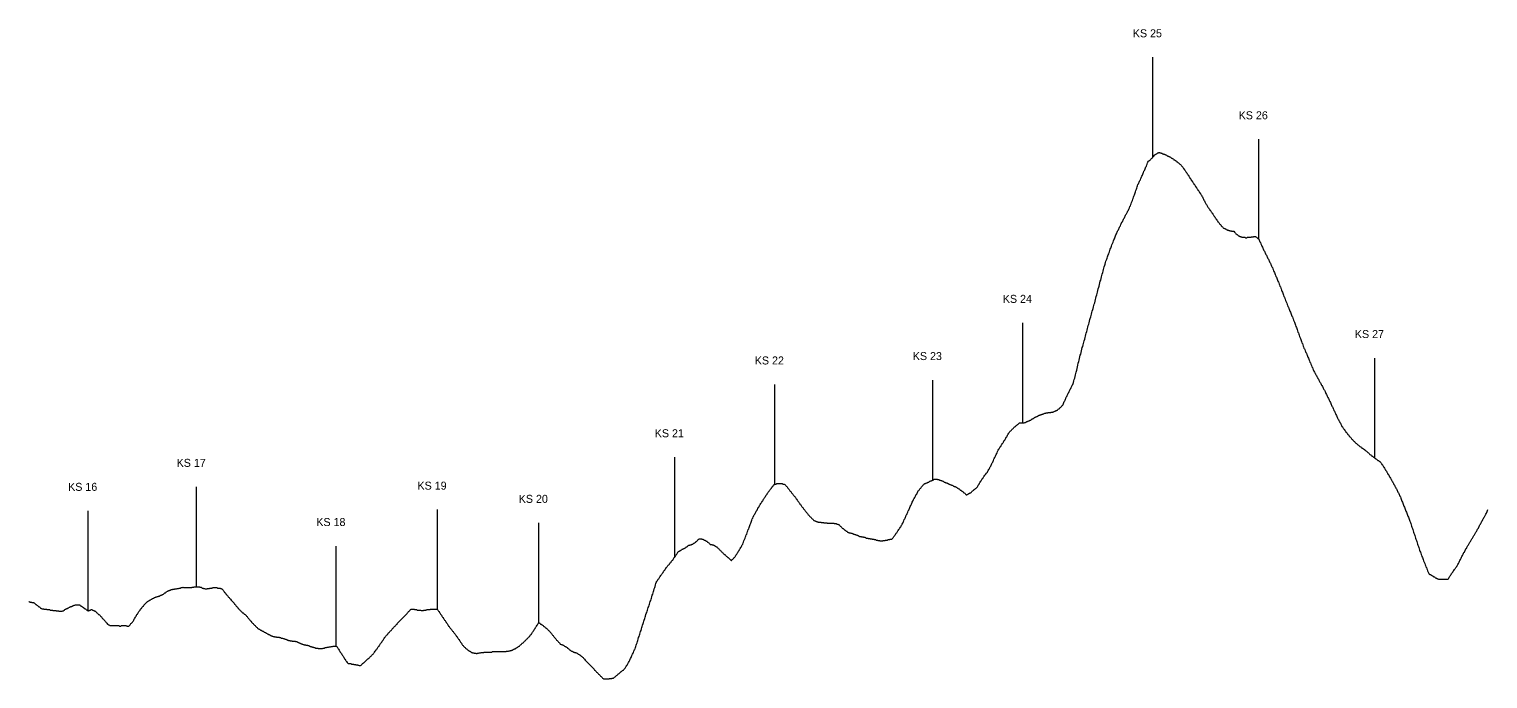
# Model space of a CAD drawing. Header units: metres. Extents: x 1 to 14781, y 7034 to 11914.
# Drawn here: x 7488 to 11135, y 10290 to 11914 of the extents above; entities that cross this region are included whole.
import ezdxf

# ---------------------------------------------------------------- set-up
doc = ezdxf.new("R2010")
doc.units = ezdxf.units.M
for name, color, linetype in [('profile_mark_labels', 3, 'Continuous'), ('profile_marks', 1, 'Continuous'), ('profile_polyline', 7, 'Continuous')]:
    doc.layers.add(name, color=color, linetype=linetype)

msp = doc.modelspace()

# ---------------------------------------------------------------- linework, layer by layer
at = {"layer": 'profile_marks'}
for p, q in [((10297.2, 11594), (10297.2, 11844)), ((10561.8, 11389), (10561.8, 11639)), ((9972.2, 10930), (9972.2, 11180)), ((10852.2, 10842), (10852.2, 11092)), ((9352.2, 10776), (9352.2, 11026)), ((9747.2, 10787), (9747.2, 11037)), ((9102.2, 10594), (9102.2, 10844)), ((7907.1, 10520), (7907.1, 10770)), ((7635.8, 10460), (7635.8, 10710)), ((8509.1, 10463), (8509.1, 10713)), ((8762.2, 10430), (8762.2, 10680)), ((8256.2, 10372), (8256.2, 10622))]:
    msp.add_line(p, q, dxfattribs=at)
at = {"layer": 'profile_polyline'}
msp.add_lwpolyline([(7488, 10483), (7489, 10483), (7490, 10482), (7491, 10482), (7492, 10482), (7493, 10482), (7494, 10482), (7495, 10481), (7496, 10481), (7497, 10481), (7498, 10481), (7499, 10481), (7500, 10480), (7501, 10480), (7502, 10479), (7503, 10478), (7504, 10477), (7505, 10476), (7506, 10476), (7507, 10475), (7508, 10474), (7509, 10473), (7510, 10473), (7511, 10472), (7512, 10471), (7513, 10470), (7514, 10470), (7515, 10469), (7516, 10468), (7517, 10467), (7518, 10467), (7519, 10466), (7520, 10465), (7521, 10465), (7522, 10465), (7523, 10465), (7524, 10465), (7525, 10464), (7526, 10464), (7527, 10464), (7528, 10464), (7529, 10464), (7530, 10464), (7531, 10464), (7532, 10464), (7533, 10463), (7534, 10463), (7535, 10463), (7536, 10463), (7537, 10463), (7538, 10463), (7539, 10463), (7540, 10463), (7541, 10462), (7542, 10462), (7543, 10462), (7544, 10462), (7545, 10462), (7546, 10462), (7547, 10462), (7548, 10461), (7549, 10461), (7550, 10461), (7551, 10461), (7552, 10461), (7553, 10461), (7554, 10461), (7555, 10461), (7556, 10460), (7557, 10460), (7558, 10460), (7559, 10460), (7560, 10460), (7561, 10460), (7562, 10460), (7563, 10459), (7564, 10459), (7565, 10459), (7566, 10459), (7567, 10459), (7568, 10459), (7569, 10459), (7570, 10459), (7571, 10458), (7572, 10459), (7573, 10460), (7574, 10460), (7575, 10461), (7576, 10462), (7577, 10462), (7578, 10463), (7579, 10464), (7580, 10464), (7581, 10465), (7582, 10465), (7583, 10466), (7584, 10466), (7585, 10467), (7586, 10467), (7587, 10468), (7588, 10468), (7589, 10469), (7590, 10469), (7591, 10470), (7592, 10470), (7593, 10471), (7594, 10471), (7595, 10471), (7596, 10472), (7597, 10472), (7598, 10473), (7599, 10473), (7600, 10473), (7601, 10474), (7602, 10474), (7603, 10474), (7604, 10475), (7605, 10475), (7606, 10475), (7607, 10475), (7608, 10475), (7609, 10475), (7610, 10475), (7611, 10475), (7612, 10475), (7613, 10475), (7614, 10475), (7615, 10474), (7616, 10474), (7617, 10473), (7618, 10472), (7619, 10472), (7620, 10471), (7621, 10470), (7622, 10470), (7623, 10469), (7624, 10468), (7625, 10467), (7626, 10467), (7627, 10466), (7628, 10465), (7629, 10465), (7630, 10464), (7631, 10463), (7632, 10463), (7633, 10462), (7634, 10461), (7635, 10460), (7636, 10460), (7637, 10460), (7638, 10461), (7639, 10461), (7640, 10462), (7641, 10462), (7642, 10462), (7643, 10463), (7644, 10463), (7645, 10463), (7646, 10463), (7647, 10462), (7648, 10462), (7649, 10461), (7650, 10461), (7651, 10460), (7652, 10460), (7653, 10459), (7654, 10459), (7655, 10458), (7656, 10457), (7657, 10456), (7658, 10455), (7659, 10454), (7660, 10453), (7661, 10452), (7662, 10451), (7663, 10451), (7664, 10450), (7665, 10449), (7666, 10448), (7667, 10447), (7668, 10446), (7669, 10445), (7670, 10443), (7671, 10442), (7672, 10441), (7673, 10440), (7674, 10439), (7675, 10438), (7676, 10437), (7677, 10436), (7678, 10435), (7679, 10433), (7680, 10432), (7681, 10431), (7682, 10430), (7683, 10429), (7684, 10427), (7685, 10427), (7686, 10426), (7687, 10425), (7688, 10425), (7689, 10424), (7690, 10423), (7691, 10423), (7692, 10423), (7693, 10423), (7694, 10423), (7695, 10423), (7696, 10423), (7697, 10423), (7698, 10423), (7699, 10423), (7700, 10423), (7701, 10423), (7702, 10423), (7703, 10423), (7704, 10423), (7705, 10423), (7706, 10423), (7707, 10423), (7708, 10423), (7709, 10423), (7710, 10423), (7711, 10423), (7712, 10423), (7713, 10423), (7714, 10422), (7715, 10422), (7716, 10422), (7717, 10422), (7718, 10422), (7719, 10423), (7720, 10423), (7721, 10423), (7722, 10423), (7723, 10423), (7724, 10423), (7725, 10423), (7726, 10423), (7727, 10423), (7728, 10423), (7729, 10423), (7730, 10423), (7731, 10423), (7732, 10423), (7733, 10422), (7734, 10422), (7735, 10422), (7736, 10422), (7737, 10422), (7738, 10422), (7739, 10423), (7740, 10424), (7741, 10425), (7742, 10427), (7743, 10428), (7744, 10429), (7745, 10430), (7746, 10431), (7747, 10432), (7748, 10433), (7749, 10435), (7750, 10437), (7751, 10439), (7752, 10441), (7753, 10442), (7754, 10444), (7755, 10446), (7756, 10447), (7757, 10449), (7758, 10451), (7759, 10452), (7760, 10454), (7761, 10455), (7762, 10457), (7763, 10458), (7764, 10460), (7765, 10461), (7766, 10462), (7767, 10464), (7768, 10465), (7769, 10466), (7770, 10468), (7771, 10469), (7772, 10470), (7773, 10471), (7774, 10472), (7775, 10474), (7776, 10475), (7777, 10476), (7778, 10477), (7779, 10478), (7780, 10479), (7781, 10480), (7782, 10481), (7783, 10482), (7784, 10483), (7785, 10483), (7786, 10484), (7787, 10485), (7788, 10485), (7789, 10486), (7790, 10487), (7791, 10487), (7792, 10488), (7793, 10488), (7794, 10489), (7795, 10489), (7796, 10490), (7797, 10491), (7798, 10491), (7799, 10492), (7800, 10492), (7801, 10493), (7802, 10493), (7803, 10493), (7804, 10494), (7805, 10494), (7806, 10495), (7807, 10495), (7808, 10495), (7809, 10496), (7810, 10496), (7811, 10496), (7812, 10497), (7813, 10497), (7814, 10497), (7815, 10498), (7816, 10498), (7817, 10498), (7818, 10499), (7819, 10499), (7820, 10500), (7821, 10500), (7822, 10501), (7823, 10501), (7824, 10502), (7825, 10503), (7826, 10503), (7827, 10504), (7828, 10505), (7829, 10505), (7830, 10506), (7831, 10507), (7832, 10508), (7833, 10508), (7834, 10509), (7835, 10509), (7836, 10510), (7837, 10510), (7838, 10511), (7839, 10511), (7840, 10512), (7841, 10512), (7842, 10512), (7843, 10513), (7844, 10513), (7845, 10513), (7846, 10513), (7847, 10513), (7848, 10514), (7849, 10514), (7850, 10514), (7851, 10514), (7852, 10514), (7853, 10515), (7854, 10515), (7855, 10515), (7856, 10515), (7857, 10515), (7858, 10516), (7859, 10516), (7860, 10516), (7861, 10516), (7862, 10516), (7863, 10517), (7864, 10517), (7865, 10517), (7866, 10517), (7867, 10517), (7868, 10518), (7869, 10518), (7870, 10518), (7871, 10518), (7872, 10518), (7873, 10519), (7874, 10518), (7875, 10518), (7876, 10518), (7877, 10518), (7878, 10518), (7879, 10518), (7880, 10518), (7881, 10518), (7882, 10518), (7883, 10518), (7884, 10518), (7885, 10518), (7886, 10518), (7887, 10518), (7888, 10518), (7889, 10518), (7890, 10518), (7891, 10518), (7892, 10518), (7893, 10518), (7894, 10518), (7895, 10518), (7896, 10519), (7897, 10519), (7898, 10519), (7899, 10519), (7900, 10519), (7901, 10520), (7902, 10520), (7903, 10520), (7904, 10520), (7905, 10520), (7906, 10520), (7907, 10520), (7908, 10520), (7909, 10520), (7910, 10520), (7911, 10520), (7912, 10520), (7913, 10520), (7914, 10520), (7915, 10519), (7916, 10519), (7917, 10519), (7918, 10519), (7919, 10518), (7920, 10518), (7921, 10517), (7922, 10517), (7923, 10517), (7924, 10516), (7925, 10516), (7926, 10516), (7927, 10516), (7928, 10515), (7929, 10515), (7930, 10515), (7931, 10515), (7932, 10515), (7933, 10515), (7934, 10516), (7935, 10516), (7936, 10516), (7937, 10516), (7938, 10516), (7939, 10516), (7940, 10517), (7941, 10517), (7942, 10517), (7943, 10517), (7944, 10517), (7945, 10517), (7946, 10517), (7947, 10518), (7948, 10518), (7949, 10518), (7950, 10518), (7951, 10518), (7952, 10518), (7953, 10518), (7954, 10518), (7955, 10518), (7956, 10518), (7957, 10518), (7958, 10518), (7959, 10517), (7960, 10517), (7961, 10517), (7962, 10517), (7963, 10517), (7964, 10517), (7965, 10517), (7966, 10517), (7967, 10516), (7968, 10516), (7969, 10515), (7970, 10515), (7971, 10514), (7972, 10513), (7973, 10512), (7974, 10510), (7975, 10509), (7976, 10508), (7977, 10506), (7978, 10505), (7979, 10504), (7980, 10503), (7981, 10501), (7982, 10500), (7983, 10499), (7984, 10498), (7985, 10497), (7986, 10495), (7987, 10494), (7988, 10493), (7989, 10492), (7990, 10491), (7991, 10490), (7992, 10489), (7993, 10487), (7994, 10486), (7995, 10485), (7996, 10484), (7997, 10483), (7998, 10482), (7999, 10481), (8000, 10480), (8001, 10479), (8002, 10477), (8003, 10476), (8004, 10475), (8005, 10473), (8006, 10472), (8007, 10471), (8008, 10470), (8009, 10469), (8010, 10468), (8011, 10466), (8012, 10465), (8013, 10464), (8014, 10463), (8015, 10462), (8016, 10461), (8017, 10460), (8018, 10459), (8019, 10458), (8020, 10457), (8021, 10456), (8022, 10455), (8023, 10455), (8024, 10454), (8025, 10453), (8026, 10452), (8027, 10452), (8028, 10451), (8029, 10450), (8030, 10450), (8031, 10448), (8032, 10447), (8033, 10446), (8034, 10444), (8035, 10443), (8036, 10442), (8037, 10441), (8038, 10439), (8039, 10438), (8040, 10437), (8041, 10436), (8042, 10435), (8043, 10434), (8044, 10432), (8045, 10431), (8046, 10430), (8047, 10429), (8048, 10428), (8049, 10427), (8050, 10426), (8051, 10425), (8052, 10424), (8053, 10423), (8054, 10422), (8055, 10421), (8056, 10420), (8057, 10419), (8058, 10418), (8059, 10417), (8060, 10416), (8061, 10415), (8062, 10415), (8063, 10414), (8064, 10414), (8065, 10413), (8066, 10413), (8067, 10412), (8068, 10412), (8069, 10411), (8070, 10410), (8071, 10410), (8072, 10409), (8073, 10409), (8074, 10408), (8075, 10408), (8076, 10407), (8077, 10407), (8078, 10406), (8079, 10406), (8080, 10405), (8081, 10404), (8082, 10404), (8083, 10403), (8084, 10403), (8085, 10402), (8086, 10402), (8087, 10401), (8088, 10401), (8089, 10400), (8090, 10400), (8091, 10399), (8092, 10398), (8093, 10398), (8094, 10398), (8095, 10397), (8096, 10397), (8097, 10397), (8098, 10396), (8099, 10396), (8100, 10396), (8101, 10396), (8102, 10395), (8103, 10395), (8104, 10395), (8105, 10395), (8106, 10395), (8107, 10394), (8108, 10394), (8109, 10394), (8110, 10394), (8111, 10394), (8112, 10394), (8113, 10394), (8114, 10393), (8115, 10393), (8116, 10393), (8117, 10393), (8118, 10392), (8119, 10392), (8120, 10392), (8121, 10392), (8122, 10392), (8123, 10391), (8124, 10391), (8125, 10391), (8126, 10390), (8127, 10390), (8128, 10389), (8129, 10389), (8130, 10389), (8131, 10388), (8132, 10388), (8133, 10388), (8134, 10387), (8135, 10387), (8136, 10387), (8137, 10386), (8138, 10386), (8139, 10386), (8140, 10386), (8141, 10385), (8142, 10385), (8143, 10385), (8144, 10385), (8145, 10385), (8146, 10384), (8147, 10384), (8148, 10384), (8149, 10384), (8150, 10384), (8151, 10384), (8152, 10384), (8153, 10384), (8154, 10383), (8155, 10383), (8156, 10383), (8157, 10383), (8158, 10383), (8159, 10382), (8160, 10382), (8161, 10381), (8162, 10381), (8163, 10380), (8164, 10380), (8165, 10379), (8166, 10379), (8167, 10378), (8168, 10378), (8169, 10378), (8170, 10377), (8171, 10377), (8172, 10377), (8173, 10376), (8174, 10376), (8175, 10376), (8176, 10375), (8177, 10375), (8178, 10375), (8179, 10375), (8180, 10374), (8181, 10374), (8182, 10374), (8183, 10374), (8184, 10374), (8185, 10373), (8186, 10373), (8187, 10373), (8188, 10373), (8189, 10372), (8190, 10372), (8191, 10371), (8192, 10371), (8193, 10371), (8194, 10370), (8195, 10370), (8196, 10370), (8197, 10369), (8198, 10369), (8199, 10369), (8200, 10368), (8201, 10368), (8202, 10368), (8203, 10368), (8204, 10367), (8205, 10367), (8206, 10367), (8207, 10367), (8208, 10367), (8209, 10367), (8210, 10367), (8211, 10366), (8212, 10366), (8213, 10366), (8214, 10366), (8215, 10366), (8216, 10366), (8217, 10366), (8218, 10366), (8219, 10366), (8220, 10366), (8221, 10366), (8222, 10366), (8223, 10367), (8224, 10367), (8225, 10367), (8226, 10367), (8227, 10367), (8228, 10368), (8229, 10368), (8230, 10368), (8231, 10368), (8232, 10368), (8233, 10369), (8234, 10369), (8235, 10369), (8236, 10369), (8237, 10369), (8238, 10370), (8239, 10370), (8240, 10370), (8241, 10370), (8242, 10370), (8243, 10371), (8244, 10371), (8245, 10371), (8246, 10371), (8247, 10371), (8248, 10372), (8249, 10372), (8250, 10372), (8251, 10372), (8252, 10372), (8253, 10372), (8254, 10372), (8255, 10372), (8256, 10372), (8257, 10371), (8258, 10370), (8259, 10368), (8260, 10367), (8261, 10365), (8262, 10364), (8263, 10362), (8264, 10360), (8265, 10359), (8266, 10357), (8267, 10356), (8268, 10354), (8269, 10353), (8270, 10351), (8271, 10350), (8272, 10348), (8273, 10347), (8274, 10345), (8275, 10344), (8276, 10342), (8277, 10340), (8278, 10339), (8279, 10337), (8280, 10336), (8281, 10334), (8282, 10333), (8283, 10331), (8284, 10330), (8285, 10329), (8286, 10328), (8287, 10328), (8288, 10328), (8289, 10328), (8290, 10328), (8291, 10328), (8292, 10328), (8293, 10328), (8294, 10327), (8295, 10327), (8296, 10327), (8297, 10327), (8298, 10327), (8299, 10327), (8300, 10326), (8301, 10326), (8302, 10326), (8303, 10326), (8304, 10326), (8305, 10325), (8306, 10325), (8307, 10325), (8308, 10325), (8309, 10325), (8310, 10324), (8311, 10324), (8312, 10324), (8313, 10323), (8314, 10323), (8315, 10323), (8316, 10323), (8317, 10323), (8318, 10324), (8319, 10325), (8320, 10326), (8321, 10327), (8322, 10328), (8323, 10329), (8324, 10330), (8325, 10330), (8326, 10331), (8327, 10332), (8328, 10333), (8329, 10334), (8330, 10335), (8331, 10336), (8332, 10337), (8333, 10338), (8334, 10339), (8335, 10340), (8336, 10340), (8337, 10341), (8338, 10342), (8339, 10343), (8340, 10344), (8341, 10345), (8342, 10346), (8343, 10347), (8344, 10348), (8345, 10349), (8346, 10350), (8347, 10351), (8348, 10352), (8349, 10353), (8350, 10354), (8351, 10356), (8352, 10357), (8353, 10359), (8354, 10360), (8355, 10361), (8356, 10363), (8357, 10364), (8358, 10365), (8359, 10367), (8360, 10368), (8361, 10370), (8362, 10371), (8363, 10372), (8364, 10374), (8365, 10375), (8366, 10377), (8367, 10378), (8368, 10380), (8369, 10381), (8370, 10382), (8371, 10384), (8372, 10385), (8373, 10387), (8374, 10388), (8375, 10390), (8376, 10391), (8377, 10393), (8378, 10394), (8379, 10396), (8380, 10397), (8381, 10398), (8382, 10399), (8383, 10400), (8384, 10401), (8385, 10402), (8386, 10404), (8387, 10405), (8388, 10406), (8389, 10407), (8390, 10408), (8391, 10409), (8392, 10410), (8393, 10411), (8394, 10412), (8395, 10413), (8396, 10414), (8397, 10416), (8398, 10417), (8399, 10418), (8400, 10419), (8401, 10420), (8402, 10421), (8403, 10422), (8404, 10423), (8405, 10424), (8406, 10425), (8407, 10426), (8408, 10427), (8409, 10429), (8410, 10430), (8411, 10431), (8412, 10432), (8413, 10433), (8414, 10434), (8415, 10435), (8416, 10436), (8417, 10437), (8418, 10438), (8419, 10439), (8420, 10440), (8421, 10441), (8422, 10442), (8423, 10443), (8424, 10444), (8425, 10445), (8426, 10446), (8427, 10447), (8428, 10448), (8429, 10449), (8430, 10450), (8431, 10451), (8432, 10452), (8433, 10453), (8434, 10455), (8435, 10456), (8436, 10457), (8437, 10458), (8438, 10459), (8439, 10460), (8440, 10461), (8441, 10462), (8442, 10463), (8443, 10464), (8444, 10464), (8445, 10464), (8446, 10464), (8447, 10464), (8448, 10464), (8449, 10464), (8450, 10464), (8451, 10464), (8452, 10463), (8453, 10463), (8454, 10463), (8455, 10463), (8456, 10463), (8457, 10463), (8458, 10462), (8459, 10462), (8460, 10462), (8461, 10462), (8462, 10462), (8463, 10462), (8464, 10462), (8465, 10462), (8466, 10462), (8467, 10462), (8468, 10461), (8469, 10461), (8470, 10461), (8471, 10461), (8472, 10461), (8473, 10461), (8474, 10461), (8475, 10462), (8476, 10462), (8477, 10462), (8478, 10462), (8479, 10462), (8480, 10462), (8481, 10462), (8482, 10463), (8483, 10463), (8484, 10463), (8485, 10463), (8486, 10463), (8487, 10463), (8488, 10463), (8489, 10463), (8490, 10463), (8491, 10463), (8492, 10464), (8493, 10464), (8494, 10464), (8495, 10464), (8496, 10464), (8497, 10464), (8498, 10464), (8499, 10464), (8500, 10464), (8501, 10464), (8502, 10464), (8503, 10464), (8504, 10464), (8505, 10464), (8506, 10464), (8507, 10464), (8508, 10464), (8509, 10463), (8510, 10462), (8511, 10461), (8512, 10459), (8513, 10458), (8514, 10456), (8515, 10455), (8516, 10453), (8517, 10452), (8518, 10450), (8519, 10449), (8520, 10447), (8521, 10446), (8522, 10444), (8523, 10443), (8524, 10441), (8525, 10440), (8526, 10438), (8527, 10437), (8528, 10436), (8529, 10434), (8530, 10433), (8531, 10431), (8532, 10430), (8533, 10428), (8534, 10427), (8535, 10425), (8536, 10424), (8537, 10422), (8538, 10421), (8539, 10419), (8540, 10418), (8541, 10417), (8542, 10416), (8543, 10414), (8544, 10413), (8545, 10412), (8546, 10411), (8547, 10409), (8548, 10408), (8549, 10407), (8550, 10406), (8551, 10404), (8552, 10403), (8553, 10402), (8554, 10400), (8555, 10399), (8556, 10398), (8557, 10396), (8558, 10395), (8559, 10393), (8560, 10392), (8561, 10391), (8562, 10389), (8563, 10388), (8564, 10386), (8565, 10385), (8566, 10383), (8567, 10382), (8568, 10380), (8569, 10379), (8570, 10377), (8571, 10376), (8572, 10374), (8573, 10373), (8574, 10372), (8575, 10371), (8576, 10370), (8577, 10369), (8578, 10368), (8579, 10367), (8580, 10366), (8581, 10365), (8582, 10365), (8583, 10364), (8584, 10363), (8585, 10362), (8586, 10361), (8587, 10361), (8588, 10360), (8589, 10359), (8590, 10359), (8591, 10358), (8592, 10358), (8593, 10357), (8594, 10356), (8595, 10356), (8596, 10356), (8597, 10355), (8598, 10355), (8599, 10355), (8600, 10355), (8601, 10354), (8602, 10354), (8603, 10354), (8604, 10354), (8605, 10354), (8606, 10353), (8607, 10353), (8608, 10353), (8609, 10354), (8610, 10354), (8611, 10354), (8612, 10354), (8613, 10355), (8614, 10355), (8615, 10355), (8616, 10355), (8617, 10355), (8618, 10356), (8619, 10356), (8620, 10356), (8621, 10356), (8622, 10356), (8623, 10356), (8624, 10356), (8625, 10356), (8626, 10357), (8627, 10357), (8628, 10357), (8629, 10357), (8630, 10357), (8631, 10357), (8632, 10357), (8633, 10357), (8634, 10357), (8635, 10357), (8636, 10357), (8637, 10357), (8638, 10357), (8639, 10357), (8640, 10357), (8641, 10357), (8642, 10357), (8643, 10357), (8644, 10357), (8645, 10357), (8646, 10358), (8647, 10358), (8648, 10358), (8649, 10358), (8650, 10358), (8651, 10358), (8652, 10358), (8653, 10358), (8654, 10358), (8655, 10358), (8656, 10358), (8657, 10358), (8658, 10358), (8659, 10358), (8660, 10358), (8661, 10358), (8662, 10358), (8663, 10358), (8664, 10358), (8665, 10358), (8666, 10358), (8667, 10358), (8668, 10358), (8669, 10358), (8670, 10358), (8671, 10358), (8672, 10358), (8673, 10358), (8674, 10358), (8675, 10358), (8676, 10358), (8677, 10358), (8678, 10358), (8679, 10358), (8680, 10358), (8681, 10358), (8682, 10359), (8683, 10359), (8684, 10359), (8685, 10359), (8686, 10359), (8687, 10359), (8688, 10360), (8689, 10360), (8690, 10360), (8691, 10360), (8692, 10361), (8693, 10361), (8694, 10361), (8695, 10362), (8696, 10362), (8697, 10362), (8698, 10363), (8699, 10363), (8700, 10364), (8701, 10364), (8702, 10365), (8703, 10365), (8704, 10366), (8705, 10366), (8706, 10367), (8707, 10368), (8708, 10368), (8709, 10369), (8710, 10369), (8711, 10370), (8712, 10371), (8713, 10372), (8714, 10372), (8715, 10373), (8716, 10374), (8717, 10375), (8718, 10376), (8719, 10377), (8720, 10378), (8721, 10379), (8722, 10379), (8723, 10380), (8724, 10381), (8725, 10382), (8726, 10383), (8727, 10384), (8728, 10385), (8729, 10386), (8730, 10387), (8731, 10388), (8732, 10389), (8733, 10390), (8734, 10391), (8735, 10392), (8736, 10393), (8737, 10394), (8738, 10395), (8739, 10396), (8740, 10397), (8741, 10399), (8742, 10400), (8743, 10401), (8744, 10402), (8745, 10404), (8746, 10405), (8747, 10407), (8748, 10408), (8749, 10410), (8750, 10411), (8751, 10413), (8752, 10414), (8753, 10416), (8754, 10418), (8755, 10419), (8756, 10421), (8757, 10422), (8758, 10424), (8759, 10425), (8760, 10427), (8761, 10428), (8762, 10430), (8763, 10430), (8764, 10429), (8765, 10429), (8766, 10428), (8767, 10427), (8768, 10427), (8769, 10426), (8770, 10425), (8771, 10425), (8772, 10424), (8773, 10423), (8774, 10422), (8775, 10421), (8776, 10421), (8777, 10420), (8778, 10419), (8779, 10418), (8780, 10417), (8781, 10417), (8782, 10416), (8783, 10415), (8784, 10414), (8785, 10413), (8786, 10412), (8787, 10411), (8788, 10410), (8789, 10409), (8790, 10408), (8791, 10407), (8792, 10406), (8793, 10404), (8794, 10403), (8795, 10402), (8796, 10401), (8797, 10399), (8798, 10398), (8799, 10397), (8800, 10396), (8801, 10394), (8802, 10393), (8803, 10392), (8804, 10391), (8805, 10390), (8806, 10388), (8807, 10387), (8808, 10386), (8809, 10385), (8810, 10384), (8811, 10383), (8812, 10382), (8813, 10381), (8814, 10380), (8815, 10378), (8816, 10377), (8817, 10377), (8818, 10376), (8819, 10376), (8820, 10376), (8821, 10375), (8822, 10375), (8823, 10374), (8824, 10374), (8825, 10373), (8826, 10373), (8827, 10372), (8828, 10371), (8829, 10371), (8830, 10370), (8831, 10370), (8832, 10369), (8833, 10368), (8834, 10367), (8835, 10367), (8836, 10366), (8837, 10365), (8838, 10364), (8839, 10363), (8840, 10362), (8841, 10362), (8842, 10361), (8843, 10360), (8844, 10359), (8845, 10359), (8846, 10359), (8847, 10358), (8848, 10358), (8849, 10357), (8850, 10357), (8851, 10357), (8852, 10356), (8853, 10356), (8854, 10356), (8855, 10355), (8856, 10355), (8857, 10355), (8858, 10354), (8859, 10353), (8860, 10353), (8861, 10352), (8862, 10352), (8863, 10351), (8864, 10350), (8865, 10350), (8866, 10349), (8867, 10348), (8868, 10347), (8869, 10347), (8870, 10346), (8871, 10345), (8872, 10344), (8873, 10343), (8874, 10342), (8875, 10341), (8876, 10340), (8877, 10339), (8878, 10337), (8879, 10336), (8880, 10335), (8881, 10334), (8882, 10333), (8883, 10332), (8884, 10331), (8885, 10330), (8886, 10329), (8887, 10328), (8888, 10327), (8889, 10326), (8890, 10325), (8891, 10324), (8892, 10323), (8893, 10322), (8894, 10321), (8895, 10320), (8896, 10319), (8897, 10318), (8898, 10317), (8899, 10316), (8900, 10315), (8901, 10314), (8902, 10312), (8903, 10311), (8904, 10310), (8905, 10309), (8906, 10308), (8907, 10307), (8908, 10306), (8909, 10305), (8910, 10304), (8911, 10303), (8912, 10302), (8913, 10301), (8914, 10300), (8915, 10299), (8916, 10298), (8917, 10297), (8918, 10296), (8919, 10295), (8920, 10294), (8921, 10293), (8922, 10292), (8923, 10291), (8924, 10290), (8925, 10290), (8926, 10290), (8927, 10290), (8928, 10290), (8929, 10290), (8930, 10290), (8931, 10290), (8932, 10290), (8933, 10290), (8934, 10290), (8935, 10290), (8936, 10290), (8937, 10290), (8938, 10290), (8939, 10291), (8940, 10291), (8941, 10291), (8942, 10291), (8943, 10291), (8944, 10291), (8945, 10291), (8946, 10292), (8947, 10292), (8948, 10292), (8949, 10292), (8950, 10293), (8951, 10293), (8952, 10294), (8953, 10295), (8954, 10296), (8955, 10297), (8956, 10298), (8957, 10298), (8958, 10299), (8959, 10300), (8960, 10301), (8961, 10302), (8962, 10303), (8963, 10303), (8964, 10304), (8965, 10305), (8966, 10306), (8967, 10307), (8968, 10308), (8969, 10308), (8970, 10309), (8971, 10310), (8972, 10311), (8973, 10312), (8974, 10312), (8975, 10313), (8976, 10314), (8977, 10315), (8978, 10317), (8979, 10318), (8980, 10320), (8981, 10321), (8982, 10323), (8983, 10324), (8984, 10326), (8985, 10328), (8986, 10329), (8987, 10331), (8988, 10333), (8989, 10335), (8990, 10337), (8991, 10339), (8992, 10341), (8993, 10343), (8994, 10346), (8995, 10348), (8996, 10350), (8997, 10352), (8998, 10354), (8999, 10356), (9000, 10359), (9001, 10361), (9002, 10363), (9003, 10365), (9004, 10368), (9005, 10371), (9006, 10374), (9007, 10377), (9008, 10380), (9009, 10383), (9010, 10386), (9011, 10389), (9012, 10393), (9013, 10396), (9014, 10399), (9015, 10402), (9016, 10405), (9017, 10408), (9018, 10411), (9019, 10415), (9020, 10418), (9021, 10421), (9022, 10424), (9023, 10428), (9024, 10431), (9025, 10434), (9026, 10437), (9027, 10441), (9028, 10444), (9029, 10447), (9030, 10451), (9031, 10453), (9032, 10456), (9033, 10459), (9034, 10462), (9035, 10465), (9036, 10468), (9037, 10471), (9038, 10474), (9039, 10477), (9040, 10480), (9041, 10483), (9042, 10486), (9043, 10489), (9044, 10492), (9045, 10495), (9046, 10499), (9047, 10502), (9048, 10505), (9049, 10508), (9050, 10511), (9051, 10515), (9052, 10518), (9053, 10521), (9054, 10525), (9055, 10528), (9056, 10531), (9057, 10533), (9058, 10535), (9059, 10536), (9060, 10538), (9061, 10539), (9062, 10540), (9063, 10542), (9064, 10543), (9065, 10545), (9066, 10546), (9067, 10548), (9068, 10549), (9069, 10551), (9070, 10552), (9071, 10553), (9072, 10555), (9073, 10556), (9074, 10558), (9075, 10559), (9076, 10561), (9077, 10562), (9078, 10564), (9079, 10565), (9080, 10566), (9081, 10568), (9082, 10569), (9083, 10571), (9084, 10572), (9085, 10573), (9086, 10574), (9087, 10575), (9088, 10576), (9089, 10577), (9090, 10579), (9091, 10580), (9092, 10581), (9093, 10582), (9094, 10584), (9095, 10585), (9096, 10586), (9097, 10587), (9098, 10589), (9099, 10590), (9100, 10592), (9101, 10593), (9102, 10594), (9103, 10596), (9104, 10597), (9105, 10599), (9106, 10600), (9107, 10602), (9108, 10603), (9109, 10605), (9110, 10607), (9111, 10608), (9112, 10608), (9113, 10609), (9114, 10609), (9115, 10610), (9116, 10611), (9117, 10611), (9118, 10612), (9119, 10613), (9120, 10613), (9121, 10614), (9122, 10614), (9123, 10615), (9124, 10615), (9125, 10616), (9126, 10616), (9127, 10617), (9128, 10617), (9129, 10618), (9130, 10619), (9131, 10619), (9132, 10620), (9133, 10621), (9134, 10621), (9135, 10622), (9136, 10623), (9137, 10624), (9138, 10624), (9139, 10624), (9140, 10624), (9141, 10625), (9142, 10625), (9143, 10625), (9144, 10626), (9145, 10626), (9146, 10627), (9147, 10627), (9148, 10628), (9149, 10628), (9150, 10629), (9151, 10629), (9152, 10630), (9153, 10631), (9154, 10632), (9155, 10632), (9156, 10633), (9157, 10634), (9158, 10635), (9159, 10636), (9160, 10637), (9161, 10638), (9162, 10639), (9163, 10640), (9164, 10640), (9165, 10640), (9166, 10640), (9167, 10640), (9168, 10640), (9169, 10640), (9170, 10639), (9171, 10639), (9172, 10639), (9173, 10638), (9174, 10638), (9175, 10638), (9176, 10637), (9177, 10637), (9178, 10636), (9179, 10636), (9180, 10635), (9181, 10634), (9182, 10634), (9183, 10633), (9184, 10632), (9185, 10632), (9186, 10631), (9187, 10630), (9188, 10629), (9189, 10628), (9190, 10627), (9191, 10626), (9192, 10626), (9193, 10626), (9194, 10626), (9195, 10626), (9196, 10625), (9197, 10625), (9198, 10625), (9199, 10624), (9200, 10624), (9201, 10623), (9202, 10623), (9203, 10622), (9204, 10622), (9205, 10621), (9206, 10620), (9207, 10620), (9208, 10619), (9209, 10618), (9210, 10617), (9211, 10616), (9212, 10615), (9213, 10614), (9214, 10613), (9215, 10612), (9216, 10611), (9217, 10610), (9218, 10609), (9219, 10608), (9220, 10607), (9221, 10606), (9222, 10605), (9223, 10604), (9224, 10603), (9225, 10602), (9226, 10601), (9227, 10601), (9228, 10600), (9229, 10599), (9230, 10598), (9231, 10597), (9232, 10596), (9233, 10595), (9234, 10594), (9235, 10593), (9236, 10593), (9237, 10592), (9238, 10591), (9239, 10590), (9240, 10589), (9241, 10588), (9242, 10587), (9243, 10586), (9244, 10586), (9245, 10587), (9246, 10588), (9247, 10589), (9248, 10590), (9249, 10591), (9250, 10592), (9251, 10593), (9252, 10594), (9253, 10596), (9254, 10597), (9255, 10599), (9256, 10600), (9257, 10602), (9258, 10603), (9259, 10605), (9260, 10606), (9261, 10608), (9262, 10610), (9263, 10611), (9264, 10613), (9265, 10614), (9266, 10616), (9267, 10618), (9268, 10619), (9269, 10621), (9270, 10623), (9271, 10625), (9272, 10627), (9273, 10630), (9274, 10632), (9275, 10635), (9276, 10637), (9277, 10640), (9278, 10642), (9279, 10645), (9280, 10647), (9281, 10650), (9282, 10652), (9283, 10655), (9284, 10658), (9285, 10660), (9286, 10663), (9287, 10665), (9288, 10668), (9289, 10671), (9290, 10673), (9291, 10676), (9292, 10679), (9293, 10682), (9294, 10684), (9295, 10687), (9296, 10690), (9297, 10692), (9298, 10695), (9299, 10696), (9300, 10698), (9301, 10700), (9302, 10702), (9303, 10704), (9304, 10705), (9305, 10707), (9306, 10709), (9307, 10711), (9308, 10712), (9309, 10714), (9310, 10716), (9311, 10718), (9312, 10719), (9313, 10721), (9314, 10723), (9315, 10724), (9316, 10726), (9317, 10728), (9318, 10729), (9319, 10731), (9320, 10732), (9321, 10734), (9322, 10735), (9323, 10737), (9324, 10739), (9325, 10740), (9326, 10742), (9327, 10743), (9328, 10745), (9329, 10746), (9330, 10748), (9331, 10749), (9332, 10751), (9333, 10752), (9334, 10754), (9335, 10755), (9336, 10757), (9337, 10758), (9338, 10759), (9339, 10761), (9340, 10762), (9341, 10763), (9342, 10765), (9343, 10766), (9344, 10767), (9345, 10769), (9346, 10770), (9347, 10771), (9348, 10773), (9349, 10774), (9350, 10775), (9351, 10776), (9352, 10776), (9353, 10777), (9354, 10777), (9355, 10777), (9356, 10777), (9357, 10778), (9358, 10778), (9359, 10778), (9360, 10778), (9361, 10778), (9362, 10778), (9363, 10778), (9364, 10778), (9365, 10778), (9366, 10778), (9367, 10778), (9368, 10778), (9369, 10778), (9370, 10778), (9371, 10778), (9372, 10777), (9373, 10777), (9374, 10777), (9375, 10777), (9376, 10777), (9377, 10776), (9378, 10775), (9379, 10774), (9380, 10773), (9381, 10772), (9382, 10771), (9383, 10770), (9384, 10768), (9385, 10767), (9386, 10766), (9387, 10764), (9388, 10763), (9389, 10762), (9390, 10760), (9391, 10759), (9392, 10758), (9393, 10757), (9394, 10755), (9395, 10754), (9396, 10753), (9397, 10752), (9398, 10750), (9399, 10749), (9400, 10748), (9401, 10747), (9402, 10746), (9403, 10744), (9404, 10743), (9405, 10742), (9406, 10740), (9407, 10739), (9408, 10737), (9409, 10736), (9410, 10734), (9411, 10733), (9412, 10732), (9413, 10730), (9414, 10729), (9415, 10727), (9416, 10726), (9417, 10725), (9418, 10723), (9419, 10722), (9420, 10721), (9421, 10719), (9422, 10718), (9423, 10717), (9424, 10715), (9425, 10714), (9426, 10713), (9427, 10712), (9428, 10710), (9429, 10709), (9430, 10708), (9431, 10707), (9432, 10705), (9433, 10704), (9434, 10703), (9435, 10702), (9436, 10700), (9437, 10699), (9438, 10698), (9439, 10697), (9440, 10696), (9441, 10695), (9442, 10694), (9443, 10693), (9444, 10692), (9445, 10691), (9446, 10690), (9447, 10689), (9448, 10688), (9449, 10687), (9450, 10686), (9451, 10686), (9452, 10685), (9453, 10685), (9454, 10684), (9455, 10684), (9456, 10683), (9457, 10683), (9458, 10683), (9459, 10683), (9460, 10682), (9461, 10682), (9462, 10682), (9463, 10682), (9464, 10682), (9465, 10682), (9466, 10682), (9467, 10682), (9468, 10681), (9469, 10681), (9470, 10681), (9471, 10681), (9472, 10681), (9473, 10681), (9474, 10681), (9475, 10680), (9476, 10680), (9477, 10680), (9478, 10680), (9479, 10680), (9480, 10680), (9481, 10680), (9482, 10680), (9483, 10679), (9484, 10679), (9485, 10679), (9486, 10679), (9487, 10679), (9488, 10679), (9489, 10679), (9490, 10679), (9491, 10679), (9492, 10679), (9493, 10679), (9494, 10679), (9495, 10679), (9496, 10679), (9497, 10679), (9498, 10679), (9499, 10679), (9500, 10679), (9501, 10678), (9502, 10678), (9503, 10678), (9504, 10678), (9505, 10678), (9506, 10678), (9507, 10677), (9508, 10677), (9509, 10677), (9510, 10677), (9511, 10676), (9512, 10676), (9513, 10675), (9514, 10674), (9515, 10673), (9516, 10672), (9517, 10671), (9518, 10670), (9519, 10669), (9520, 10668), (9521, 10667), (9522, 10666), (9523, 10666), (9524, 10665), (9525, 10664), (9526, 10663), (9527, 10662), (9528, 10662), (9529, 10661), (9530, 10660), (9531, 10659), (9532, 10659), (9533, 10658), (9534, 10657), (9535, 10657), (9536, 10656), (9537, 10656), (9538, 10655), (9539, 10655), (9540, 10655), (9541, 10655), (9542, 10654), (9543, 10654), (9544, 10654), (9545, 10654), (9546, 10653), (9547, 10653), (9548, 10653), (9549, 10652), (9550, 10652), (9551, 10652), (9552, 10651), (9553, 10651), (9554, 10651), (9555, 10650), (9556, 10650), (9557, 10649), (9558, 10649), (9559, 10649), (9560, 10648), (9561, 10648), (9562, 10647), (9563, 10647), (9564, 10646), (9565, 10646), (9566, 10646), (9567, 10646), (9568, 10646), (9569, 10645), (9570, 10645), (9571, 10645), (9572, 10645), (9573, 10645), (9574, 10644), (9575, 10644), (9576, 10644), (9577, 10644), (9578, 10643), (9579, 10643), (9580, 10643), (9581, 10642), (9582, 10642), (9583, 10642), (9584, 10642), (9585, 10642), (9586, 10641), (9587, 10641), (9588, 10641), (9589, 10641), (9590, 10641), (9591, 10640), (9592, 10640), (9593, 10640), (9594, 10640), (9595, 10640), (9596, 10639), (9597, 10639), (9598, 10639), (9599, 10639), (9600, 10639), (9601, 10638), (9602, 10638), (9603, 10638), (9604, 10638), (9605, 10638), (9606, 10637), (9607, 10637), (9608, 10637), (9609, 10637), (9610, 10636), (9611, 10636), (9612, 10636), (9613, 10636), (9614, 10636), (9615, 10635), (9616, 10635), (9617, 10635), (9618, 10635), (9619, 10635), (9620, 10635), (9621, 10635), (9622, 10635), (9623, 10636), (9624, 10636), (9625, 10636), (9626, 10636), (9627, 10636), (9628, 10636), (9629, 10637), (9630, 10637), (9631, 10637), (9632, 10637), (9633, 10637), (9634, 10637), (9635, 10638), (9636, 10638), (9637, 10638), (9638, 10638), (9639, 10638), (9640, 10638), (9641, 10639), (9642, 10639), (9643, 10639), (9644, 10639), (9645, 10639), (9646, 10640), (9647, 10642), (9648, 10643), (9649, 10644), (9650, 10646), (9651, 10647), (9652, 10648), (9653, 10650), (9654, 10651), (9655, 10653), (9656, 10654), (9657, 10655), (9658, 10657), (9659, 10658), (9660, 10660), (9661, 10661), (9662, 10663), (9663, 10664), (9664, 10666), (9665, 10667), (9666, 10669), (9667, 10670), (9668, 10672), (9669, 10674), (9670, 10675), (9671, 10677), (9672, 10679), (9673, 10681), (9674, 10683), (9675, 10685), (9676, 10688), (9677, 10690), (9678, 10692), (9679, 10694), (9680, 10696), (9681, 10699), (9682, 10701), (9683, 10703), (9684, 10705), (9685, 10707), (9686, 10710), (9687, 10712), (9688, 10714), (9689, 10716), (9690, 10718), (9691, 10721), (9692, 10723), (9693, 10725), (9694, 10727), (9695, 10729), (9696, 10732), (9697, 10734), (9698, 10736), (9699, 10738), (9700, 10740), (9701, 10741), (9702, 10743), (9703, 10745), (9704, 10747), (9705, 10749), (9706, 10751), (9707, 10752), (9708, 10754), (9709, 10756), (9710, 10758), (9711, 10760), (9712, 10761), (9713, 10762), (9714, 10763), (9715, 10765), (9716, 10766), (9717, 10767), (9718, 10768), (9719, 10770), (9720, 10771), (9721, 10772), (9722, 10773), (9723, 10774), (9724, 10776), (9725, 10777), (9726, 10777), (9727, 10778), (9728, 10778), (9729, 10778), (9730, 10779), (9731, 10779), (9732, 10780), (9733, 10780), (9734, 10781), (9735, 10781), (9736, 10782), (9737, 10782), (9738, 10783), (9739, 10783), (9740, 10784), (9741, 10784), (9742, 10785), (9743, 10785), (9744, 10785), (9745, 10786), (9746, 10786), (9747, 10787), (9748, 10787), (9749, 10788), (9750, 10788), (9751, 10789), (9752, 10789), (9753, 10789), (9754, 10789), (9755, 10789), (9756, 10789), (9757, 10789), (9758, 10789), (9759, 10788), (9760, 10788), (9761, 10788), (9762, 10788), (9763, 10788), (9764, 10787), (9765, 10787), (9766, 10787), (9767, 10786), (9768, 10786), (9769, 10786), (9770, 10785), (9771, 10785), (9772, 10784), (9773, 10784), (9774, 10783), (9775, 10783), (9776, 10782), (9777, 10782), (9778, 10781), (9779, 10781), (9780, 10780), (9781, 10780), (9782, 10780), (9783, 10779), (9784, 10779), (9785, 10778), (9786, 10778), (9787, 10777), (9788, 10777), (9789, 10777), (9790, 10776), (9791, 10776), (9792, 10775), (9793, 10775), (9794, 10774), (9795, 10774), (9796, 10774), (9797, 10773), (9798, 10773), (9799, 10772), (9800, 10772), (9801, 10771), (9802, 10771), (9803, 10771), (9804, 10770), (9805, 10770), (9806, 10769), (9807, 10768), (9808, 10768), (9809, 10767), (9810, 10767), (9811, 10766), (9812, 10765), (9813, 10765), (9814, 10764), (9815, 10763), (9816, 10762), (9817, 10762), (9818, 10761), (9819, 10760), (9820, 10759), (9821, 10759), (9822, 10758), (9823, 10757), (9824, 10756), (9825, 10755), (9826, 10755), (9827, 10754), (9828, 10753), (9829, 10752), (9830, 10751), (9831, 10750), (9832, 10750), (9833, 10751), (9834, 10751), (9835, 10752), (9836, 10752), (9837, 10753), (9838, 10753), (9839, 10754), (9840, 10754), (9841, 10755), (9842, 10755), (9843, 10756), (9844, 10757), (9845, 10758), (9846, 10759), (9847, 10760), (9848, 10761), (9849, 10762), (9850, 10762), (9851, 10763), (9852, 10764), (9853, 10765), (9854, 10766), (9855, 10766), (9856, 10767), (9857, 10768), (9858, 10769), (9859, 10770), (9860, 10772), (9861, 10774), (9862, 10776), (9863, 10777), (9864, 10779), (9865, 10781), (9866, 10782), (9867, 10784), (9868, 10785), (9869, 10787), (9870, 10788), (9871, 10790), (9872, 10791), (9873, 10793), (9874, 10794), (9875, 10796), (9876, 10797), (9877, 10799), (9878, 10800), (9879, 10801), (9880, 10802), (9881, 10804), (9882, 10805), (9883, 10806), (9884, 10807), (9885, 10809), (9886, 10811), (9887, 10813), (9888, 10814), (9889, 10816), (9890, 10818), (9891, 10820), (9892, 10822), (9893, 10824), (9894, 10826), (9895, 10828), (9896, 10830), (9897, 10832), (9898, 10834), (9899, 10836), (9900, 10839), (9901, 10841), (9902, 10843), (9903, 10845), (9904, 10847), (9905, 10849), (9906, 10851), (9907, 10853), (9908, 10855), (9909, 10858), (9910, 10860), (9911, 10862), (9912, 10864), (9913, 10865), (9914, 10867), (9915, 10868), (9916, 10870), (9917, 10871), (9918, 10873), (9919, 10875), (9920, 10876), (9921, 10878), (9922, 10879), (9923, 10881), (9924, 10882), (9925, 10884), (9926, 10886), (9927, 10887), (9928, 10889), (9929, 10890), (9930, 10892), (9931, 10894), (9932, 10895), (9933, 10897), (9934, 10899), (9935, 10901), (9936, 10902), (9937, 10904), (9938, 10906), (9939, 10907), (9940, 10908), (9941, 10909), (9942, 10910), (9943, 10911), (9944, 10912), (9945, 10913), (9946, 10914), (9947, 10915), (9948, 10916), (9949, 10917), (9950, 10918), (9951, 10919), (9952, 10920), (9953, 10921), (9954, 10921), (9955, 10922), (9956, 10923), (9957, 10924), (9958, 10925), (9959, 10926), (9960, 10926), (9961, 10927), (9962, 10928), (9963, 10929), (9964, 10930), (9965, 10930), (9966, 10930), (9967, 10930), (9968, 10930), (9969, 10930), (9970, 10930), (9971, 10930), (9972, 10930), (9973, 10930), (9974, 10930), (9975, 10930), (9976, 10930), (9977, 10931), (9978, 10931), (9979, 10931), (9980, 10932), (9981, 10932), (9982, 10933), (9983, 10933), (9984, 10933), (9985, 10934), (9986, 10934), (9987, 10935), (9988, 10935), (9989, 10936), (9990, 10936), (9991, 10937), (9992, 10937), (9993, 10938), (9994, 10938), (9995, 10939), (9996, 10940), (9997, 10940), (9998, 10941), (9999, 10941), (10000, 10942), (10001, 10943), (10002, 10943), (10003, 10944), (10004, 10944), (10005, 10945), (10006, 10945), (10007, 10946), (10008, 10946), (10009, 10947), (10010, 10947), (10011, 10948), (10012, 10948), (10013, 10949), (10014, 10949), (10015, 10949), (10016, 10950), (10017, 10950), (10018, 10951), (10019, 10951), (10020, 10951), (10021, 10952), (10022, 10952), (10023, 10952), (10024, 10953), (10025, 10953), (10026, 10953), (10027, 10954), (10028, 10954), (10029, 10954), (10030, 10954), (10031, 10955), (10032, 10955), (10033, 10955), (10034, 10955), (10035, 10955), (10036, 10956), (10037, 10956), (10038, 10956), (10039, 10956), (10040, 10956), (10041, 10956), (10042, 10956), (10043, 10957), (10044, 10957), (10045, 10957), (10046, 10957), (10047, 10957), (10048, 10957), (10049, 10958), (10050, 10958), (10051, 10958), (10052, 10959), (10053, 10959), (10054, 10960), (10055, 10960), (10056, 10961), (10057, 10961), (10058, 10962), (10059, 10962), (10060, 10963), (10061, 10964), (10062, 10965), (10063, 10965), (10064, 10966), (10065, 10967), (10066, 10968), (10067, 10969), (10068, 10970), (10069, 10971), (10070, 10972), (10071, 10973), (10072, 10974), (10073, 10976), (10074, 10978), (10075, 10981), (10076, 10983), (10077, 10985), (10078, 10987), (10079, 10989), (10080, 10991), (10081, 10994), (10082, 10996), (10083, 10998), (10084, 11000), (10085, 11002), (10086, 11004), (10087, 11006), (10088, 11008), (10089, 11010), (10090, 11012), (10091, 11014), (10092, 11016), (10093, 11018), (10094, 11020), (10095, 11022), (10096, 11024), (10097, 11026), (10098, 11028), (10099, 11031), (10100, 11035), (10101, 11038), (10102, 11042), (10103, 11046), (10104, 11050), (10105, 11053), (10106, 11057), (10107, 11062), (10108, 11066), (10109, 11070), (10110, 11074), (10111, 11079), (10112, 11083), (10113, 11087), (10114, 11091), (10115, 11095), (10116, 11099), (10117, 11102), (10118, 11106), (10119, 11110), (10120, 11114), (10121, 11118), (10122, 11121), (10123, 11125), (10124, 11128), (10125, 11132), (10126, 11135), (10127, 11139), (10128, 11143), (10129, 11147), (10130, 11151), (10131, 11154), (10132, 11158), (10133, 11162), (10134, 11166), (10135, 11169), (10136, 11173), (10137, 11177), (10138, 11180), (10139, 11184), (10140, 11188), (10141, 11191), (10142, 11195), (10143, 11198), (10144, 11202), (10145, 11206), (10146, 11209), (10147, 11213), (10148, 11216), (10149, 11220), (10150, 11223), (10151, 11227), (10152, 11230), (10153, 11234), (10154, 11238), (10155, 11242), (10156, 11246), (10157, 11250), (10158, 11253), (10159, 11257), (10160, 11261), (10161, 11265), (10162, 11269), (10163, 11272), (10164, 11276), (10165, 11280), (10166, 11284), (10167, 11287), (10168, 11291), (10169, 11295), (10170, 11298), (10171, 11302), (10172, 11306), (10173, 11309), (10174, 11313), (10175, 11317), (10176, 11320), (10177, 11324), (10178, 11327), (10179, 11331), (10180, 11334), (10181, 11336), (10182, 11339), (10183, 11342), (10184, 11345), (10185, 11348), (10186, 11350), (10187, 11353), (10188, 11356), (10189, 11358), (10190, 11361), (10191, 11364), (10192, 11367), (10193, 11369), (10194, 11372), (10195, 11375), (10196, 11377), (10197, 11380), (10198, 11382), (10199, 11385), (10200, 11388), (10201, 11390), (10202, 11393), (10203, 11395), (10204, 11398), (10205, 11400), (10206, 11403), (10207, 11405), (10208, 11407), (10209, 11409), (10210, 11411), (10211, 11413), (10212, 11415), (10213, 11417), (10214, 11419), (10215, 11421), (10216, 11423), (10217, 11426), (10218, 11428), (10219, 11430), (10220, 11432), (10221, 11433), (10222, 11435), (10223, 11437), (10224, 11439), (10225, 11441), (10226, 11443), (10227, 11445), (10228, 11447), (10229, 11449), (10230, 11451), (10231, 11453), (10232, 11454), (10233, 11456), (10234, 11458), (10235, 11460), (10236, 11462), (10237, 11464), (10238, 11466), (10239, 11468), (10240, 11471), (10241, 11473), (10242, 11476), (10243, 11478), (10244, 11481), (10245, 11483), (10246, 11486), (10247, 11489), (10248, 11491), (10249, 11494), (10250, 11497), (10251, 11500), (10252, 11503), (10253, 11505), (10254, 11508), (10255, 11511), (10256, 11514), (10257, 11517), (10258, 11520), (10259, 11523), (10260, 11526), (10261, 11528), (10262, 11530), (10263, 11532), (10264, 11534), (10265, 11536), (10266, 11538), (10267, 11541), (10268, 11543), (10269, 11545), (10270, 11547), (10271, 11549), (10272, 11552), (10273, 11554), (10274, 11556), (10275, 11559), (10276, 11561), (10277, 11563), (10278, 11565), (10279, 11568), (10280, 11570), (10281, 11572), (10282, 11575), (10283, 11577), (10284, 11580), (10285, 11582), (10286, 11584), (10287, 11585), (10288, 11585), (10289, 11586), (10290, 11587), (10291, 11588), (10292, 11589), (10293, 11590), (10294, 11591), (10295, 11592), (10296, 11593), (10297, 11594), (10298, 11595), (10299, 11596), (10300, 11597), (10301, 11599), (10302, 11600), (10303, 11601), (10304, 11601), (10305, 11602), (10306, 11603), (10307, 11603), (10308, 11604), (10309, 11604), (10310, 11605), (10311, 11605), (10312, 11606), (10313, 11606), (10314, 11606), (10315, 11605), (10316, 11605), (10317, 11605), (10318, 11604), (10319, 11604), (10320, 11604), (10321, 11603), (10322, 11603), (10323, 11603), (10324, 11602), (10325, 11602), (10326, 11602), (10327, 11601), (10328, 11601), (10329, 11600), (10330, 11600), (10331, 11599), (10332, 11599), (10333, 11598), (10334, 11598), (10335, 11597), (10336, 11597), (10337, 11596), (10338, 11596), (10339, 11595), (10340, 11595), (10341, 11594), (10342, 11594), (10343, 11593), (10344, 11592), (10345, 11592), (10346, 11591), (10347, 11590), (10348, 11590), (10349, 11589), (10350, 11588), (10351, 11588), (10352, 11587), (10353, 11586), (10354, 11586), (10355, 11585), (10356, 11584), (10357, 11583), (10358, 11583), (10359, 11582), (10360, 11581), (10361, 11580), (10362, 11579), (10363, 11579), (10364, 11578), (10365, 11577), (10366, 11576), (10367, 11575), (10368, 11574), (10369, 11573), (10370, 11572), (10371, 11570), (10372, 11569), (10373, 11568), (10374, 11566), (10375, 11565), (10376, 11563), (10377, 11562), (10378, 11561), (10379, 11559), (10380, 11558), (10381, 11556), (10382, 11555), (10383, 11553), (10384, 11552), (10385, 11550), (10386, 11549), (10387, 11547), (10388, 11545), (10389, 11544), (10390, 11542), (10391, 11541), (10392, 11539), (10393, 11537), (10394, 11536), (10395, 11535), (10396, 11533), (10397, 11532), (10398, 11530), (10399, 11529), (10400, 11527), (10401, 11526), (10402, 11524), (10403, 11523), (10404, 11521), (10405, 11520), (10406, 11518), (10407, 11517), (10408, 11515), (10409, 11514), (10410, 11512), (10411, 11511), (10412, 11509), (10413, 11508), (10414, 11506), (10415, 11505), (10416, 11503), (10417, 11502), (10418, 11500), (10419, 11499), (10420, 11497), (10421, 11495), (10422, 11493), (10423, 11491), (10424, 11489), (10425, 11487), (10426, 11485), (10427, 11483), (10428, 11481), (10429, 11479), (10430, 11478), (10431, 11476), (10432, 11474), (10433, 11473), (10434, 11471), (10435, 11469), (10436, 11468), (10437, 11466), (10438, 11465), (10439, 11464), (10440, 11462), (10441, 11461), (10442, 11459), (10443, 11458), (10444, 11457), (10445, 11455), (10446, 11454), (10447, 11452), (10448, 11451), (10449, 11449), (10450, 11448), (10451, 11446), (10452, 11445), (10453, 11443), (10454, 11442), (10455, 11440), (10456, 11439), (10457, 11437), (10458, 11436), (10459, 11435), (10460, 11433), (10461, 11432), (10462, 11431), (10463, 11429), (10464, 11428), (10465, 11427), (10466, 11426), (10467, 11425), (10468, 11423), (10469, 11422), (10470, 11421), (10471, 11420), (10472, 11419), (10473, 11418), (10474, 11417), (10475, 11417), (10476, 11416), (10477, 11416), (10478, 11415), (10479, 11415), (10480, 11414), (10481, 11414), (10482, 11413), (10483, 11413), (10484, 11412), (10485, 11412), (10486, 11412), (10487, 11411), (10488, 11411), (10489, 11411), (10490, 11410), (10491, 11410), (10492, 11410), (10493, 11410), (10494, 11409), (10495, 11409), (10496, 11409), (10497, 11409), (10498, 11409), (10499, 11409), (10500, 11409), (10501, 11407), (10502, 11406), (10503, 11405), (10504, 11404), (10505, 11403), (10506, 11402), (10507, 11401), (10508, 11401), (10509, 11400), (10510, 11399), (10511, 11398), (10512, 11398), (10513, 11397), (10514, 11397), (10515, 11396), (10516, 11396), (10517, 11395), (10518, 11395), (10519, 11395), (10520, 11394), (10521, 11394), (10522, 11394), (10523, 11394), (10524, 11394), (10525, 11394), (10526, 11394), (10527, 11394), (10528, 11394), (10529, 11393), (10530, 11393), (10531, 11393), (10532, 11393), (10533, 11394), (10534, 11394), (10535, 11394), (10536, 11394), (10537, 11394), (10538, 11394), (10539, 11394), (10540, 11394), (10541, 11394), (10542, 11394), (10543, 11394), (10544, 11395), (10545, 11395), (10546, 11395), (10547, 11395), (10548, 11395), (10549, 11395), (10550, 11396), (10551, 11396), (10552, 11396), (10553, 11396), (10554, 11396), (10555, 11395), (10556, 11394), (10557, 11394), (10558, 11393), (10559, 11392), (10560, 11391), (10561, 11390), (10562, 11389), (10563, 11387), (10564, 11385), (10565, 11383), (10566, 11381), (10567, 11378), (10568, 11376), (10569, 11374), (10570, 11372), (10571, 11369), (10572, 11367), (10573, 11365), (10574, 11363), (10575, 11361), (10576, 11359), (10577, 11357), (10578, 11355), (10579, 11353), (10580, 11351), (10581, 11349), (10582, 11347), (10583, 11345), (10584, 11343), (10585, 11341), (10586, 11339), (10587, 11337), (10588, 11335), (10589, 11333), (10590, 11331), (10591, 11329), (10592, 11326), (10593, 11324), (10594, 11322), (10595, 11320), (10596, 11318), (10597, 11315), (10598, 11313), (10599, 11310), (10600, 11308), (10601, 11306), (10602, 11303), (10603, 11301), (10604, 11299), (10605, 11296), (10606, 11294), (10607, 11292), (10608, 11289), (10609, 11287), (10610, 11284), (10611, 11282), (10612, 11280), (10613, 11277), (10614, 11275), (10615, 11272), (10616, 11270), (10617, 11267), (10618, 11265), (10619, 11262), (10620, 11259), (10621, 11257), (10622, 11254), (10623, 11252), (10624, 11249), (10625, 11246), (10626, 11244), (10627, 11241), (10628, 11239), (10629, 11236), (10630, 11234), (10631, 11231), (10632, 11229), (10633, 11226), (10634, 11224), (10635, 11221), (10636, 11219), (10637, 11216), (10638, 11214), (10639, 11212), (10640, 11209), (10641, 11207), (10642, 11204), (10643, 11202), (10644, 11199), (10645, 11197), (10646, 11195), (10647, 11192), (10648, 11190), (10649, 11187), (10650, 11185), (10651, 11182), (10652, 11179), (10653, 11177), (10654, 11174), (10655, 11171), (10656, 11168), (10657, 11166), (10658, 11163), (10659, 11160), (10660, 11157), (10661, 11155), (10662, 11152), (10663, 11149), (10664, 11146), (10665, 11144), (10666, 11141), (10667, 11138), (10668, 11136), (10669, 11133), (10670, 11130), (10671, 11128), (10672, 11125), (10673, 11122), (10674, 11120), (10675, 11117), (10676, 11115), (10677, 11113), (10678, 11110), (10679, 11108), (10680, 11106), (10681, 11104), (10682, 11101), (10683, 11099), (10684, 11097), (10685, 11094), (10686, 11092), (10687, 11089), (10688, 11087), (10689, 11085), (10690, 11082), (10691, 11080), (10692, 11077), (10693, 11075), (10694, 11073), (10695, 11070), (10696, 11068), (10697, 11065), (10698, 11063), (10699, 11061), (10700, 11059), (10701, 11057), (10702, 11055), (10703, 11054), (10704, 11052), (10705, 11050), (10706, 11048), (10707, 11046), (10708, 11044), (10709, 11043), (10710, 11041), (10711, 11039), (10712, 11037), (10713, 11035), (10714, 11033), (10715, 11032), (10716, 11030), (10717, 11028), (10718, 11026), (10719, 11024), (10720, 11023), (10721, 11021), (10722, 11019), (10723, 11017), (10724, 11015), (10725, 11013), (10726, 11012), (10727, 11010), (10728, 11008), (10729, 11006), (10730, 11003), (10731, 11001), (10732, 10999), (10733, 10997), (10734, 10995), (10735, 10993), (10736, 10991), (10737, 10989), (10738, 10987), (10739, 10985), (10740, 10983), (10741, 10981), (10742, 10978), (10743, 10976), (10744, 10974), (10745, 10972), (10746, 10970), (10747, 10968), (10748, 10966), (10749, 10964), (10750, 10961), (10751, 10959), (10752, 10957), (10753, 10955), (10754, 10953), (10755, 10951), (10756, 10948), (10757, 10946), (10758, 10944), (10759, 10942), (10760, 10940), (10761, 10938), (10762, 10936), (10763, 10934), (10764, 10933), (10765, 10931), (10766, 10929), (10767, 10927), (10768, 10925), (10769, 10923), (10770, 10921), (10771, 10920), (10772, 10918), (10773, 10917), (10774, 10916), (10775, 10914), (10776, 10913), (10777, 10911), (10778, 10910), (10779, 10909), (10780, 10907), (10781, 10906), (10782, 10905), (10783, 10904), (10784, 10902), (10785, 10901), (10786, 10900), (10787, 10899), (10788, 10897), (10789, 10896), (10790, 10895), (10791, 10894), (10792, 10893), (10793, 10892), (10794, 10890), (10795, 10889), (10796, 10888), (10797, 10887), (10798, 10886), (10799, 10885), (10800, 10884), (10801, 10883), (10802, 10882), (10803, 10881), (10804, 10880), (10805, 10879), (10806, 10878), (10807, 10878), (10808, 10877), (10809, 10876), (10810, 10875), (10811, 10874), (10812, 10873), (10813, 10873), (10814, 10872), (10815, 10871), (10816, 10870), (10817, 10870), (10818, 10869), (10819, 10868), (10820, 10867), (10821, 10867), (10822, 10866), (10823, 10865), (10824, 10865), (10825, 10864), (10826, 10863), (10827, 10862), (10828, 10862), (10829, 10861), (10830, 10860), (10831, 10859), (10832, 10858), (10833, 10858), (10834, 10857), (10835, 10856), (10836, 10855), (10837, 10854), (10838, 10853), (10839, 10852), (10840, 10851), (10841, 10850), (10842, 10850), (10843, 10849), (10844, 10848), (10845, 10847), (10846, 10847), (10847, 10846), (10848, 10845), (10849, 10844), (10850, 10844), (10851, 10843), (10852, 10842), (10853, 10841), (10854, 10841), (10855, 10840), (10856, 10839), (10857, 10838), (10858, 10838), (10859, 10837), (10860, 10836), (10861, 10836), (10862, 10835), (10863, 10834), (10864, 10833), (10865, 10833), (10866, 10832), (10867, 10831), (10868, 10829), (10869, 10828), (10870, 10826), (10871, 10825), (10872, 10823), (10873, 10822), (10874, 10820), (10875, 10819), (10876, 10817), (10877, 10815), (10878, 10814), (10879, 10812), (10880, 10811), (10881, 10809), (10882, 10807), (10883, 10806), (10884, 10804), (10885, 10802), (10886, 10801), (10887, 10799), (10888, 10797), (10889, 10795), (10890, 10794), (10891, 10792), (10892, 10790), (10893, 10789), (10894, 10787), (10895, 10785), (10896, 10783), (10897, 10781), (10898, 10780), (10899, 10778), (10900, 10776), (10901, 10774), (10902, 10772), (10903, 10770), (10904, 10769), (10905, 10767), (10906, 10765), (10907, 10763), (10908, 10761), (10909, 10759), (10910, 10757), (10911, 10755), (10912, 10753), (10913, 10751), (10914, 10749), (10915, 10747), (10916, 10745), (10917, 10742), (10918, 10739), (10919, 10737), (10920, 10734), (10921, 10732), (10922, 10729), (10923, 10727), (10924, 10724), (10925, 10722), (10926, 10719), (10927, 10717), (10928, 10714), (10929, 10712), (10930, 10709), (10931, 10707), (10932, 10704), (10933, 10702), (10934, 10699), (10935, 10697), (10936, 10694), (10937, 10692), (10938, 10689), (10939, 10687), (10940, 10684), (10941, 10681), (10942, 10678), (10943, 10675), (10944, 10672), (10945, 10669), (10946, 10666), (10947, 10663), (10948, 10660), (10949, 10657), (10950, 10654), (10951, 10651), (10952, 10648), (10953, 10645), (10954, 10642), (10955, 10639), (10956, 10636), (10957, 10633), (10958, 10630), (10959, 10627), (10960, 10624), (10961, 10621), (10962, 10618), (10963, 10615), (10964, 10612), (10965, 10609), (10966, 10607), (10967, 10604), (10968, 10601), (10969, 10599), (10970, 10596), (10971, 10593), (10972, 10591), (10973, 10588), (10974, 10585), (10975, 10583), (10976, 10580), (10977, 10578), (10978, 10575), (10979, 10573), (10980, 10570), (10981, 10568), (10982, 10565), (10983, 10563), (10984, 10560), (10985, 10558), (10986, 10555), (10987, 10553), (10988, 10552), (10989, 10552), (10990, 10551), (10991, 10551), (10992, 10550), (10993, 10549), (10994, 10549), (10995, 10548), (10996, 10548), (10997, 10547), (10998, 10546), (10999, 10546), (11000, 10545), (11001, 10545), (11002, 10544), (11003, 10543), (11004, 10543), (11005, 10542), (11006, 10542), (11007, 10541), (11008, 10541), (11009, 10540), (11010, 10540), (11011, 10539), (11012, 10539), (11013, 10539), (11014, 10539), (11015, 10539), (11016, 10539), (11017, 10539), (11018, 10539), (11019, 10539), (11020, 10539), (11021, 10539), (11022, 10539), (11023, 10539), (11024, 10539), (11025, 10539), (11026, 10539), (11027, 10539), (11028, 10539), (11029, 10539), (11030, 10539), (11031, 10539), (11032, 10539), (11033, 10539), (11034, 10539), (11035, 10539), (11036, 10540), (11037, 10542), (11038, 10544), (11039, 10545), (11040, 10547), (11041, 10548), (11042, 10550), (11043, 10551), (11044, 10553), (11045, 10554), (11046, 10556), (11047, 10557), (11048, 10559), (11049, 10560), (11050, 10561), (11051, 10563), (11052, 10564), (11053, 10566), (11054, 10567), (11055, 10568), (11056, 10570), (11057, 10571), (11058, 10573), (11059, 10574), (11060, 10576), (11061, 10578), (11062, 10580), (11063, 10582), (11064, 10584), (11065, 10586), (11066, 10588), (11067, 10590), (11068, 10592), (11069, 10594), (11070, 10596), (11071, 10598), (11072, 10600), (11073, 10602), (11074, 10604), (11075, 10606), (11076, 10607), (11077, 10609), (11078, 10611), (11079, 10613), (11080, 10615), (11081, 10616), (11082, 10618), (11083, 10620), (11084, 10622), (11085, 10623), (11086, 10625), (11087, 10627), (11088, 10628), (11089, 10630), (11090, 10632), (11091, 10633), (11092, 10635), (11093, 10637), (11094, 10638), (11095, 10640), (11096, 10642), (11097, 10643), (11098, 10645), (11099, 10647), (11100, 10648), (11101, 10650), (11102, 10652), (11103, 10653), (11104, 10655), (11105, 10657), (11106, 10658), (11107, 10660), (11108, 10662), (11109, 10664), (11110, 10665), (11111, 10667), (11112, 10669), (11113, 10671), (11114, 10673), (11115, 10675), (11116, 10677), (11117, 10679), (11118, 10680), (11119, 10682), (11120, 10684), (11121, 10686), (11122, 10688), (11123, 10690), (11124, 10691), (11125, 10693), (11126, 10695), (11127, 10697), (11128, 10698), (11129, 10700), (11130, 10702), (11131, 10704), (11132, 10706), (11133, 10708), (11134, 10711), (11135, 10713)], dxfattribs=at)

# ---------------------------------------------------------------- texts
at = {"layer": 'profile_mark_labels'}
for s, p in [('KS 25', (10247.2, 11894)), ('KS 26', (10511.8, 11689)), ('KS 24', (9922.2, 11230)), ('KS 27', (10802.2, 11142)), ('KS 22', (9302.2, 11076)), ('KS 23', (9697.2, 11087)), ('KS 21', (9052.2, 10894)), ('KS 17', (7857.1, 10820)), ('KS 16', (7585.8, 10760)), ('KS 19', (8459.1, 10763)), ('KS 20', (8712.2, 10730)), ('KS 18', (8206.2, 10672))]:
    msp.add_text(s, height=20, dxfattribs=at).set_placement(p)

doc.saveas('drawing.dxf')
